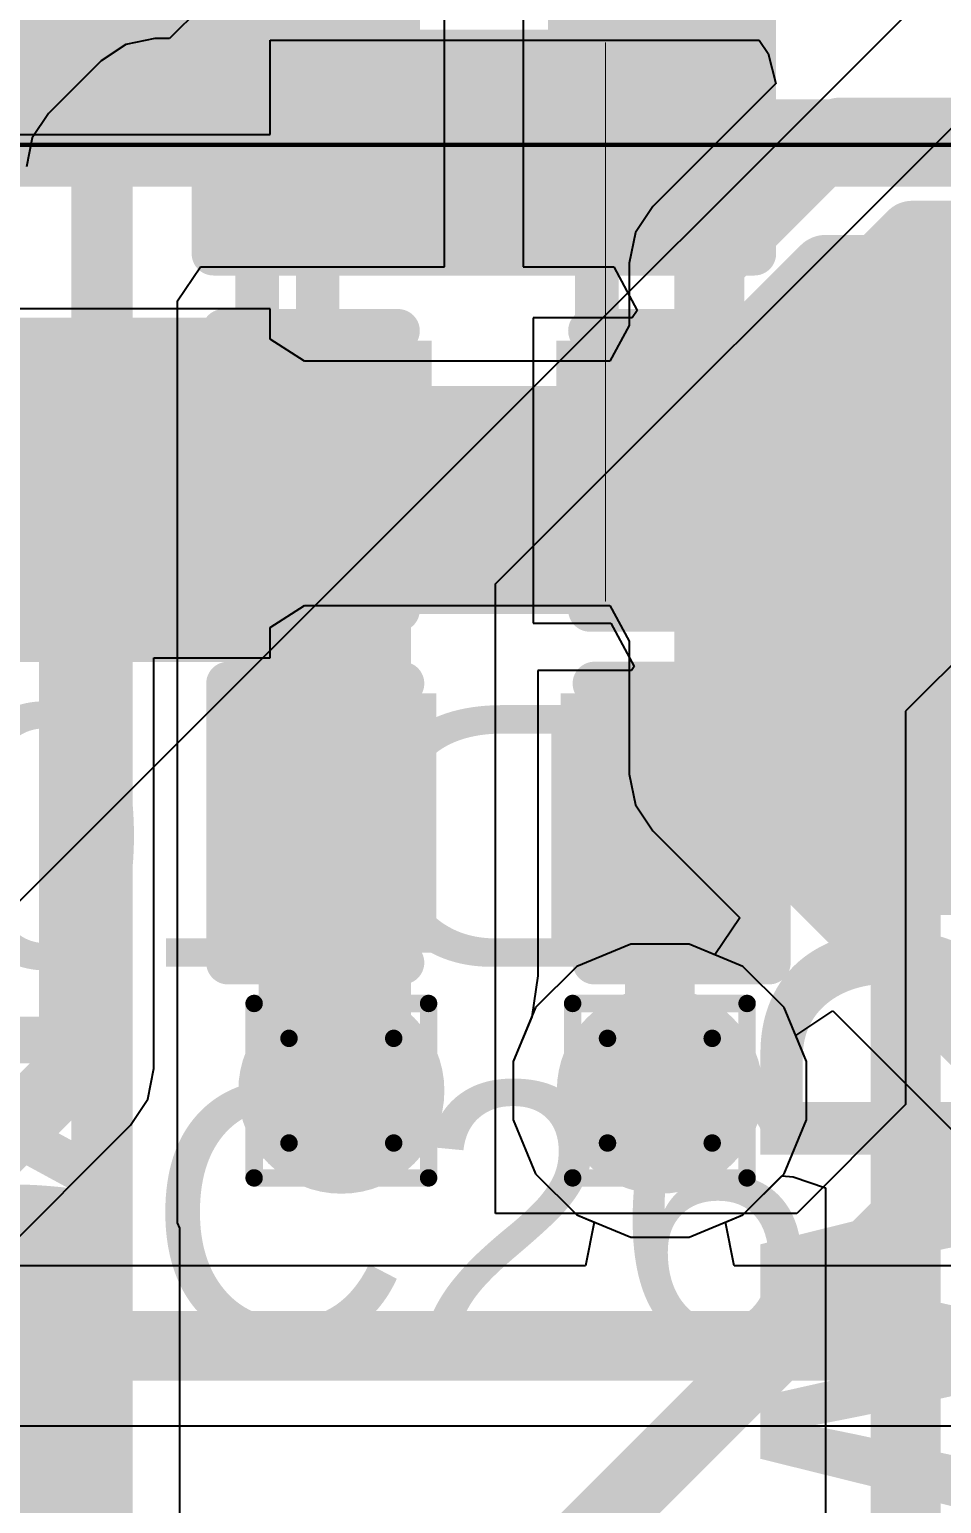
# Model space of a CAD drawing. Header units: inches. Extents: x -11 to 5433, y -4 to 5447.
# Drawn here: x 40.756 to 43.411, y 23.488 to 27.781 of the extents above; entities that cross this region are included whole.
import ezdxf

# ---------------------------------------------------------------- set-up
doc = ezdxf.new("R2010")
doc.units = ezdxf.units.IN
for name, color, linetype in [('Bottom Layer', 5, 'Continuous'), ('Bottom Overlay', 54, 'Continuous'), ('Bottom Paste', 16, 'Continuous'), ('Bottom Solder', 6, 'Continuous'), ('Drill Drawing', 1, 'Continuous'), ('Ground', 16, 'Continuous'), ('Mechanical 4', 56, 'Continuous'), ('Power', 76, 'Continuous'), ('Top Layer', 1, 'Continuous'), ('Top Overlay', 2, 'Continuous'), ('Top Paste', 8, 'Continuous'), ('Top Solder', 216, 'Continuous'), ('Via Holes', 16, 'Continuous')]:
    doc.layers.add(name, color=color, linetype=linetype)
doc.styles.add('Arial', font='', dxfattribs={"height": 0.2})
doc.styles.add('Arial_Bold', font='', dxfattribs={"height": 0.2})
doc.styles.get('Arial').set_extended_font_data('Arial')
doc.styles.get('Arial_Bold').set_extended_font_data('Arial', bold=True)

# ---------------------------------------------------------------- blocks, each defined once
blk = doc.blocks.new('R___0402_B_85')
at = {"layer": 'Bottom Layer'}
for points in [[(-0.2413, 0.3175), (-0.2413, -0.3175), (-0.6985, -0.3175), (-0.6985, 0.3175)], [(0.6985, 0.3175), (0.6985, -0.3175), (0.2413, -0.3175), (0.2413, 0.3175)]]:
    blk.add_hatch(color=5, dxfattribs=at).paths.add_polyline_path(points)
at = {"layer": 'Bottom Paste'}
for points in [[(-0.2413, 0.3175), (-0.2413, -0.3175), (-0.6985, -0.3175), (-0.6985, 0.3175)], [(0.6985, 0.3175), (0.6985, -0.3175), (0.2413, -0.3175), (0.2413, 0.3175)]]:
    blk.add_hatch(color=16, dxfattribs=at).paths.add_polyline_path(points)
at = {"layer": 'Bottom Solder'}
for points in [[(-0.1863, 0.3725), (-0.1863, -0.3725), (-0.7535, -0.3725), (-0.7535, 0.3725)], [(0.7535, 0.3725), (0.7535, -0.3725), (0.1863, -0.3725), (0.1863, 0.3725)]]:
    blk.add_hatch(color=6, dxfattribs=at).paths.add_polyline_path(points)
at = {"layer": 'Bottom Overlay'}
for points in [[(0.7874, 0.4064, 0.127, 0.127, 0), (-0.7874, 0.4064, 0.127, 0.127, 0)], [(-0.7874, -0.4064, 0.127, 0.127, 0), (-0.7874, 0.4064, 0.127, 0.127, 0)], [(0.8128, 0.4318, 0.00323, 0.00323, 0), (-0.8128, 0.4318, 0.00323, 0.00323, 0)], [(0.7874, -0.4064, 0.127, 0.127, 0), (0.7874, 0.4064, 0.127, 0.127, 0)], [(0.7874, -0.4064, 0.127, 0.127, 0), (-0.7874, -0.4064, 0.127, 0.127, 0)]]:
    blk.add_lwpolyline(points, format="xyseb", dxfattribs=at)
for points in [[(-0.8191, 0.4064, 0.0635, 0.0635, 1), (-0.7556, 0.4064, 0.0635, 0.0635, 1)], [(-0.8191, 0.4064, 0.0635, 0.0635, 1), (-0.7556, 0.4064, 0.0635, 0.0635, 1)], [(-0.8136, 0.4318, 0.00161, 0.00161, 1), (-0.812, 0.4318, 0.00161, 0.00161, 1)], [(0.7556, 0.4064, 0.0635, 0.0635, 1), (0.8191, 0.4064, 0.0635, 0.0635, 1)], [(0.7556, 0.4064, 0.0635, 0.0635, 1), (0.8191, 0.4064, 0.0635, 0.0635, 1)], [(0.812, 0.4318, 0.00161, 0.00161, 1), (0.8136, 0.4318, 0.00161, 0.00161, 1)], [(-0.8191, -0.4064, 0.0635, 0.0635, 1), (-0.7556, -0.4064, 0.0635, 0.0635, 1)], [(-0.8191, -0.4064, 0.0635, 0.0635, 1), (-0.7556, -0.4064, 0.0635, 0.0635, 1)], [(0.7556, -0.4064, 0.0635, 0.0635, 1), (0.8191, -0.4064, 0.0635, 0.0635, 1)], [(0.7556, -0.4064, 0.0635, 0.0635, 1), (0.8191, -0.4064, 0.0635, 0.0635, 1)]]:
    blk.add_lwpolyline(points, format="xyseb", close=True, dxfattribs=at)
blk = doc.blocks.new('R___0603_B_86')
at = {"layer": 'Bottom Layer'}
for points in [[(-1.143, -0.4445), (-1.143, 0.4445), (-0.381, 0.4445), (-0.381, -0.4445)], [(0.381, -0.4445), (0.381, 0.4445), (1.143, 0.4445), (1.143, -0.4445)]]:
    blk.add_hatch(color=5, dxfattribs=at).paths.add_polyline_path(points)
at = {"layer": 'Bottom Paste'}
for points in [[(-1.143, -0.4445), (-1.143, 0.4445), (-0.381, 0.4445), (-0.381, -0.4445)], [(0.381, -0.4445), (0.381, 0.4445), (1.143, 0.4445), (1.143, -0.4445)]]:
    blk.add_hatch(color=16, dxfattribs=at).paths.add_polyline_path(points)
at = {"layer": 'Bottom Solder'}
for points in [[(-1.2446, -0.5461), (-1.2446, 0.5461), (-0.2794, 0.5461), (-0.2794, -0.5461)], [(0.2794, -0.5461), (0.2794, 0.5461), (1.2446, 0.5461), (1.2446, -0.5461)]]:
    blk.add_hatch(color=6, dxfattribs=at).paths.add_polyline_path(points)
at = {"layer": 'Bottom Overlay'}
for points in [[(-1.2192, 0.5334, 0.127, 0.127, 0), (1.2192, 0.5334, 0.127, 0.127, 0)], [(-1.2192, 0.5334, 0.127, 0.127, 0), (-1.2192, -0.5334, 0.127, 0.127, 0)], [(1.2192, 0.5334, 0.127, 0.127, 0), (1.2192, -0.5334, 0.127, 0.127, 0)], [(-1.2192, -0.5334, 0.127, 0.127, 0), (1.2192, -0.5334, 0.127, 0.127, 0)]]:
    blk.add_lwpolyline(points, format="xyseb", dxfattribs=at)
for points in [[(-1.25095, 0.5334, 0.0635, 0.0635, 1), (-1.18745, 0.5334, 0.0635, 0.0635, 1)], [(-1.25095, 0.5334, 0.0635, 0.0635, 1), (-1.18745, 0.5334, 0.0635, 0.0635, 1)], [(1.18745, 0.5334, 0.0635, 0.0635, 1), (1.25095, 0.5334, 0.0635, 0.0635, 1)], [(1.18745, 0.5334, 0.0635, 0.0635, 1), (1.25095, 0.5334, 0.0635, 0.0635, 1)], [(-1.25095, -0.5334, 0.0635, 0.0635, 1), (-1.18745, -0.5334, 0.0635, 0.0635, 1)], [(-1.25095, -0.5334, 0.0635, 0.0635, 1), (-1.18745, -0.5334, 0.0635, 0.0635, 1)], [(1.18745, -0.5334, 0.0635, 0.0635, 1), (1.25095, -0.5334, 0.0635, 0.0635, 1)], [(1.18745, -0.5334, 0.0635, 0.0635, 1), (1.25095, -0.5334, 0.0635, 0.0635, 1)]]:
    blk.add_lwpolyline(points, format="xyseb", close=True, dxfattribs=at)
blk = doc.blocks.new('R___0402_97')
at = {"layer": 'Top Layer'}
for points in [[(-0.6985, -0.3175), (-0.6985, 0.3175), (-0.2413, 0.3175), (-0.2413, -0.3175)], [(0.2413, -0.3175), (0.2413, 0.3175), (0.6985, 0.3175), (0.6985, -0.3175)]]:
    blk.add_hatch(color=1, dxfattribs=at).paths.add_polyline_path(points)
at = {"layer": 'Top Paste'}
for points in [[(-0.6985, -0.3175), (-0.6985, 0.3175), (-0.2413, 0.3175), (-0.2413, -0.3175)], [(0.2413, -0.3175), (0.2413, 0.3175), (0.6985, 0.3175), (0.6985, -0.3175)]]:
    blk.add_hatch(color=8, dxfattribs=at).paths.add_polyline_path(points)
at = {"layer": 'Top Solder'}
for points in [[(-0.7535, -0.3725), (-0.7535, 0.3725), (-0.1863, 0.3725), (-0.1863, -0.3725)], [(0.1863, -0.3725), (0.1863, 0.3725), (0.7535, 0.3725), (0.7535, -0.3725)]]:
    blk.add_hatch(color=216, dxfattribs=at).paths.add_polyline_path(points)
at = {"layer": 'Top Overlay'}
for points in [[(0.7874, 0.4064, 0.127, 0.127, 0), (-0.7874, 0.4064, 0.127, 0.127, 0)], [(-0.7874, 0.4064, 0.127, 0.127, 0), (-0.7874, -0.4064, 0.127, 0.127, 0)], [(0.7874, 0.4064, 0.127, 0.127, 0), (0.7874, -0.4064, 0.127, 0.127, 0)], [(0.7874, -0.4064, 0.127, 0.127, 0), (-0.7874, -0.4064, 0.127, 0.127, 0)], [(0.8128, -0.4318, 0.00323, 0.00323, 0), (-0.8128, -0.4318, 0.00323, 0.00323, 0)]]:
    blk.add_lwpolyline(points, format="xyseb", dxfattribs=at)
for points in [[(-0.8191, 0.4064, 0.0635, 0.0635, 1), (-0.7556, 0.4064, 0.0635, 0.0635, 1)], [(-0.8191, 0.4064, 0.0635, 0.0635, 1), (-0.7556, 0.4064, 0.0635, 0.0635, 1)], [(0.7556, 0.4064, 0.0635, 0.0635, 1), (0.8191, 0.4064, 0.0635, 0.0635, 1)], [(0.7556, 0.4064, 0.0635, 0.0635, 1), (0.8191, 0.4064, 0.0635, 0.0635, 1)], [(-0.8191, -0.4064, 0.0635, 0.0635, 1), (-0.7556, -0.4064, 0.0635, 0.0635, 1)], [(-0.8191, -0.4064, 0.0635, 0.0635, 1), (-0.7556, -0.4064, 0.0635, 0.0635, 1)], [(0.7556, -0.4064, 0.0635, 0.0635, 1), (0.8191, -0.4064, 0.0635, 0.0635, 1)], [(0.7556, -0.4064, 0.0635, 0.0635, 1), (0.8191, -0.4064, 0.0635, 0.0635, 1)], [(-0.8136, -0.4318, 0.00161, 0.00161, 1), (-0.812, -0.4318, 0.00161, 0.00161, 1)], [(0.812, -0.4318, 0.00161, 0.00161, 1), (0.8136, -0.4318, 0.00161, 0.00161, 1)]]:
    blk.add_lwpolyline(points, format="xyseb", close=True, dxfattribs=at)
blk = doc.blocks.new('T__________B_130')
at = {"layer": 'Bottom Layer'}
blk.add_hatch(color=5, dxfattribs=at).paths.add_polyline_path([(0.381, 0.762), (-0.381, 0.762), (-0.762, 0.381), (-0.762, -0.381), (-0.381, -0.762), (0.381, -0.762), (0.762, -0.381), (0.762, 0.381)])
at = {"layer": 'Bottom Paste'}
blk.add_hatch(color=16, dxfattribs=at).paths.add_polyline_path([(0.381, 0.762), (-0.381, 0.762), (-0.762, 0.381), (-0.762, -0.381), (-0.381, -0.762), (0.381, -0.762), (0.762, -0.381), (0.762, 0.381)])
at = {"layer": 'Bottom Solder'}
blk.add_hatch(color=6, dxfattribs=at).paths.add_polyline_path([(0.4318, 0.8636), (-0.4318, 0.8636), (-0.8636, 0.4318), (-0.8636, -0.4318), (-0.4318, -0.8636), (0.4318, -0.8636), (0.8636, -0.4318), (0.8636, 0.4318)])
at = {"layer": 'Bottom Overlay'}
for points in [[(-0.4318, 0.9398, 0.2, 0.2, 0), (-0.9398, 0.4318, 0.2, 0.2, 0)], [(0.4318, 0.9398, 0.2, 0.2, 0), (-0.4318, 0.9398, 0.2, 0.2, 0)], [(0.9398, 0.4318, 0.2, 0.2, 0), (0.4318, 0.9398, 0.2, 0.2, 0)], [(-0.9398, 0.4318, 0.2, 0.2, 0), (-0.9398, -0.4318, 0.2, 0.2, 0)], [(0.9398, 0.4318, 0.2, 0.2, 0), (0.9398, -0.4318, 0.2, 0.2, 0)], [(-0.4318, -0.9398, 0.2, 0.2, 0), (-0.9398, -0.4318, 0.2, 0.2, 0)], [(0.9398, -0.4318, 0.2, 0.2, 0), (0.4318, -0.9398, 0.2, 0.2, 0)], [(0.4318, -0.9398, 0.2, 0.2, 0), (-0.4318, -0.9398, 0.2, 0.2, 0)]]:
    blk.add_lwpolyline(points, format="xyseb", dxfattribs=at)
for points in [[(-0.4818, 0.9398, 0.1, 0.1, 1), (-0.3818, 0.9398, 0.1, 0.1, 1)], [(-0.4818, 0.9398, 0.1, 0.1, 1), (-0.3818, 0.9398, 0.1, 0.1, 1)], [(0.3818, 0.9398, 0.1, 0.1, 1), (0.4818, 0.9398, 0.1, 0.1, 1)], [(0.3818, 0.9398, 0.1, 0.1, 1), (0.4818, 0.9398, 0.1, 0.1, 1)], [(-0.9898, 0.4318, 0.1, 0.1, 1), (-0.8898, 0.4318, 0.1, 0.1, 1)], [(-0.9898, 0.4318, 0.1, 0.1, 1), (-0.8898, 0.4318, 0.1, 0.1, 1)], [(0.8898, 0.4318, 0.1, 0.1, 1), (0.9898, 0.4318, 0.1, 0.1, 1)], [(0.8898, 0.4318, 0.1, 0.1, 1), (0.9898, 0.4318, 0.1, 0.1, 1)], [(-0.9898, -0.4318, 0.1, 0.1, 1), (-0.8898, -0.4318, 0.1, 0.1, 1)], [(-0.9898, -0.4318, 0.1, 0.1, 1), (-0.8898, -0.4318, 0.1, 0.1, 1)], [(0.8898, -0.4318, 0.1, 0.1, 1), (0.9898, -0.4318, 0.1, 0.1, 1)], [(0.8898, -0.4318, 0.1, 0.1, 1), (0.9898, -0.4318, 0.1, 0.1, 1)], [(-0.4818, -0.9398, 0.1, 0.1, 1), (-0.3818, -0.9398, 0.1, 0.1, 1)], [(-0.4818, -0.9398, 0.1, 0.1, 1), (-0.3818, -0.9398, 0.1, 0.1, 1)], [(0.3818, -0.9398, 0.1, 0.1, 1), (0.4818, -0.9398, 0.1, 0.1, 1)], [(0.3818, -0.9398, 0.1, 0.1, 1), (0.4818, -0.9398, 0.1, 0.1, 1)]]:
    blk.add_lwpolyline(points, format="xyseb", close=True, dxfattribs=at)
blk = doc.blocks.new('____0402_207')
at = {"layer": 'Top Layer'}
for points in [[(-0.6985, -0.3175), (-0.6985, 0.3175), (-0.2413, 0.3175), (-0.2413, -0.3175)], [(0.2413, -0.3175), (0.2413, 0.3175), (0.6985, 0.3175), (0.6985, -0.3175)]]:
    blk.add_hatch(color=1, dxfattribs=at).paths.add_polyline_path(points)
at = {"layer": 'Top Paste'}
for points in [[(-0.6985, -0.3175), (-0.6985, 0.3175), (-0.2413, 0.3175), (-0.2413, -0.3175)], [(0.2413, -0.3175), (0.2413, 0.3175), (0.6985, 0.3175), (0.6985, -0.3175)]]:
    blk.add_hatch(color=8, dxfattribs=at).paths.add_polyline_path(points)
at = {"layer": 'Top Solder'}
for points in [[(-0.7585, -0.3775), (-0.7585, 0.3775), (-0.1813, 0.3775), (-0.1813, -0.3775)], [(0.1813, -0.3775), (0.1813, 0.3775), (0.7585, 0.3775), (0.7585, -0.3775)]]:
    blk.add_hatch(color=216, dxfattribs=at).paths.add_polyline_path(points)
at = {"layer": 'Top Overlay'}
for points in [[(-0.7874, 0.4064, 0.127, 0.127, 0), (-0.2794, 0.4064, 0.127, 0.127, 0)], [(-0.7874, -0.4064, 0.127, 0.127, 0), (-0.7874, 0.4064, 0.127, 0.127, 0)], [(0.2794, 0.4064, 0.127, 0.127, 0), (0.7874, 0.4064, 0.127, 0.127, 0)], [(0.7874, -0.4064, 0.127, 0.127, 0), (0.7874, 0.4064, 0.127, 0.127, 0)], [(-0.7874, -0.4064, 0.127, 0.127, 0), (-0.2794, -0.4064, 0.127, 0.127, 0)], [(0.2794, -0.4064, 0.127, 0.127, 0), (0.7874, -0.4064, 0.127, 0.127, 0)]]:
    blk.add_lwpolyline(points, format="xyseb", dxfattribs=at)
for points in [[(-0.8191, 0.4064, 0.0635, 0.0635, 1), (-0.7556, 0.4064, 0.0635, 0.0635, 1)], [(-0.8191, 0.4064, 0.0635, 0.0635, 1), (-0.7556, 0.4064, 0.0635, 0.0635, 1)], [(-0.3111, 0.4064, 0.0635, 0.0635, 1), (-0.2477, 0.4064, 0.0635, 0.0635, 1)], [(0.2477, 0.4064, 0.0635, 0.0635, 1), (0.3111, 0.4064, 0.0635, 0.0635, 1)], [(0.7556, 0.4064, 0.0635, 0.0635, 1), (0.8191, 0.4064, 0.0635, 0.0635, 1)], [(0.7556, 0.4064, 0.0635, 0.0635, 1), (0.8191, 0.4064, 0.0635, 0.0635, 1)], [(-0.8191, -0.4064, 0.0635, 0.0635, 1), (-0.7556, -0.4064, 0.0635, 0.0635, 1)], [(-0.8191, -0.4064, 0.0635, 0.0635, 1), (-0.7556, -0.4064, 0.0635, 0.0635, 1)], [(-0.3111, -0.4064, 0.0635, 0.0635, 1), (-0.2477, -0.4064, 0.0635, 0.0635, 1)], [(0.2477, -0.4064, 0.0635, 0.0635, 1), (0.3111, -0.4064, 0.0635, 0.0635, 1)], [(0.7556, -0.4064, 0.0635, 0.0635, 1), (0.8191, -0.4064, 0.0635, 0.0635, 1)], [(0.7556, -0.4064, 0.0635, 0.0635, 1), (0.8191, -0.4064, 0.0635, 0.0635, 1)]]:
    blk.add_lwpolyline(points, format="xyseb", close=True, dxfattribs=at)
blk = doc.blocks.new('____0402_209')
at = {"layer": 'Top Layer'}
for points in [[(-0.6985, -0.3175), (-0.6985, 0.3175), (-0.2413, 0.3175), (-0.2413, -0.3175)], [(0.2413, -0.3175), (0.2413, 0.3175), (0.6985, 0.3175), (0.6985, -0.3175)]]:
    blk.add_hatch(color=1, dxfattribs=at).paths.add_polyline_path(points)
at = {"layer": 'Top Paste'}
for points in [[(-0.6985, -0.3175), (-0.6985, 0.3175), (-0.2413, 0.3175), (-0.2413, -0.3175)], [(0.2413, -0.3175), (0.2413, 0.3175), (0.6985, 0.3175), (0.6985, -0.3175)]]:
    blk.add_hatch(color=8, dxfattribs=at).paths.add_polyline_path(points)
at = {"layer": 'Top Solder'}
for points in [[(-0.7585, -0.3775), (-0.7585, 0.3775), (-0.1813, 0.3775), (-0.1813, -0.3775)], [(0.1813, -0.3775), (0.1813, 0.3775), (0.7585, 0.3775), (0.7585, -0.3775)]]:
    blk.add_hatch(color=216, dxfattribs=at).paths.add_polyline_path(points)
at = {"layer": 'Top Overlay'}
for points in [[(-0.7874, 0.4064, 0.127, 0.127, 0), (-0.2794, 0.4064, 0.127, 0.127, 0)], [(-0.7874, -0.4064, 0.127, 0.127, 0), (-0.7874, 0.4064, 0.127, 0.127, 0)], [(0.2794, 0.4064, 0.127, 0.127, 0), (0.7874, 0.4064, 0.127, 0.127, 0)], [(0.7874, -0.4064, 0.127, 0.127, 0), (0.7874, 0.4064, 0.127, 0.127, 0)], [(-0.7874, -0.4064, 0.127, 0.127, 0), (-0.2794, -0.4064, 0.127, 0.127, 0)], [(0.2794, -0.4064, 0.127, 0.127, 0), (0.7874, -0.4064, 0.127, 0.127, 0)]]:
    blk.add_lwpolyline(points, format="xyseb", dxfattribs=at)
for points in [[(-0.8191, 0.4064, 0.0635, 0.0635, 1), (-0.7556, 0.4064, 0.0635, 0.0635, 1)], [(-0.8191, 0.4064, 0.0635, 0.0635, 1), (-0.7556, 0.4064, 0.0635, 0.0635, 1)], [(-0.3111, 0.4064, 0.0635, 0.0635, 1), (-0.2477, 0.4064, 0.0635, 0.0635, 1)], [(0.2477, 0.4064, 0.0635, 0.0635, 1), (0.3111, 0.4064, 0.0635, 0.0635, 1)], [(0.7556, 0.4064, 0.0635, 0.0635, 1), (0.8191, 0.4064, 0.0635, 0.0635, 1)], [(0.7556, 0.4064, 0.0635, 0.0635, 1), (0.8191, 0.4064, 0.0635, 0.0635, 1)], [(-0.8191, -0.4064, 0.0635, 0.0635, 1), (-0.7556, -0.4064, 0.0635, 0.0635, 1)], [(-0.8191, -0.4064, 0.0635, 0.0635, 1), (-0.7556, -0.4064, 0.0635, 0.0635, 1)], [(-0.3111, -0.4064, 0.0635, 0.0635, 1), (-0.2477, -0.4064, 0.0635, 0.0635, 1)], [(0.2477, -0.4064, 0.0635, 0.0635, 1), (0.3111, -0.4064, 0.0635, 0.0635, 1)], [(0.7556, -0.4064, 0.0635, 0.0635, 1), (0.8191, -0.4064, 0.0635, 0.0635, 1)], [(0.7556, -0.4064, 0.0635, 0.0635, 1), (0.8191, -0.4064, 0.0635, 0.0635, 1)]]:
    blk.add_lwpolyline(points, format="xyseb", close=True, dxfattribs=at)

msp = doc.modelspace()

# ---------------------------------------------------------------- hatches: boundary and pattern name
at = {"layer": 'Bottom Layer'}
h = msp.add_hatch(color=5, dxfattribs=at)
edge = h.paths.add_edge_path()
edge.add_arc((41.6641, 24.6904), 0.3, 0, 360)
h = msp.add_hatch(color=5, dxfattribs=at)
edge = h.paths.add_edge_path()
edge.add_arc((42.5914, 24.6904), 0.3, 0, 360)
at = {"layer": 'Ground'}
h = msp.add_hatch(color=16, dxfattribs=at)
edge = h.paths.add_edge_path()
edge.add_arc((41.6641, 24.6904), 0.3, 0, 360)
h = msp.add_hatch(color=16, dxfattribs=at)
edge = h.paths.add_edge_path()
edge.add_arc((42.5914, 24.6904), 0.3, 0, 360)
at = {"layer": 'Power'}
h = msp.add_hatch(color=76, dxfattribs=at)
edge = h.paths.add_edge_path()
edge.add_arc((41.6641, 24.6904), 0.3, 0, 360)
h = msp.add_hatch(color=76, dxfattribs=at)
edge = h.paths.add_edge_path()
edge.add_arc((42.5914, 24.6904), 0.3, 0, 360)
at = {"layer": 'Top Layer'}
for points in [[(41.8672, 24.4922), (41.8672, 26.8143), (41.423, 26.8143), (41.423, 24.4922)], [(41.0562, 22.8005), (41.0562, 24.2904), (39.5672, 24.2904), (39.5672, 22.8005)]]:
    msp.add_hatch(color=1, dxfattribs=at).paths.add_polyline_path(points)
h = msp.add_hatch(color=1, dxfattribs=at)
edge = h.paths.add_edge_path()
edge.add_arc((41.6641, 24.6904), 0.3, 0, 360)
h = msp.add_hatch(color=1, dxfattribs=at)
edge = h.paths.add_edge_path()
edge.add_arc((42.5914, 24.6904), 0.3, 0, 360)
at = {"layer": 'Via Holes'}
h = msp.add_hatch(color=7, dxfattribs=at)
edge = h.paths.add_edge_path()
edge.add_arc((41.6641, 24.6904), 0.15, 0, 360)
h = msp.add_hatch(color=7, dxfattribs=at)
edge = h.paths.add_edge_path()
edge.add_arc((42.5914, 24.6904), 0.15, 0, 360)

# ---------------------------------------------------------------- linework, layer by layer
at = {"layer": 'Bottom Layer'}
for p, q in [((41.4568, 27.4752), (41.4568, 27.7501)), ((41.4568, 27.7501), (42.8802, 27.7501)), ((42.8802, 27.7501), (42.907, 27.7108)), ((42.907, 27.7108), (42.929, 27.6231)), ((42.929, 27.6231), (42.5707, 27.2648)), ((40.3138, 27.4752), (41.4568, 27.4752)), ((42.5707, 27.2648), (42.5202, 27.1892)), ((42.5202, 27.1892), (42.5024, 27.1)), ((42.5024, 27.1), (42.5024, 26.9184)), ((41.4568, 26.9672), (40.3138, 26.9672)), ((41.4568, 26.8793), (41.4568, 26.9672)), ((42.5024, 26.9184), (42.446, 26.8148)), ((41.557, 26.8148), (41.4568, 26.8793)), ((42.3754, 26.8148), (41.557, 26.8148)), ((42.446, 26.8148), (42.3754, 26.8148)), ((41.4568, 26.0391), (41.557, 26.1036)), ((41.557, 26.1036), (42.446, 26.1036)), ((42.446, 26.1036), (42.5024, 25.9999)), ((41.4568, 25.9512), (41.4568, 26.0391)), ((42.5024, 25.9999), (42.5024, 25.6117)), ((41.1183, 24.755), (41.1183, 25.9512)), ((41.1183, 25.9512), (41.4568, 25.9512)), ((42.5024, 25.6117), (42.5202, 25.5225)), ((42.5202, 25.5225), (42.5707, 25.4469)), ((42.5707, 25.4469), (42.8239, 25.1937)), ((42.8239, 25.1937), (42.7519, 25.0861)), ((42.5065, 25.1174), (42.3495, 25.0524)), ((42.6763, 25.1174), (42.5065, 25.1174)), ((42.7519, 25.0861), (42.6763, 25.1174)), ((42.3495, 25.0524), (42.2294, 24.9323)), ((42.2294, 24.9323), (42.1644, 24.7753)), ((42.9871, 24.8509), (43.0947, 24.9229)), ((43.0947, 24.9229), (44.0811, 23.9365)), ((43.0184, 24.7753), (42.9871, 24.8509)), ((42.1644, 24.7753), (42.1644, 24.6055)), ((43.0184, 24.6055), (43.0184, 24.7753)), ((41.1006, 24.6658), (41.1183, 24.755)), ((41.0501, 24.5901), (41.1006, 24.6658)), ((42.1644, 24.6055), (42.2294, 24.4485)), ((42.9534, 24.4485), (43.0184, 24.6055)), ((38.6789, 22.2189), (41.0501, 24.5901)), ((42.2294, 24.4485), (42.3495, 24.3284)), ((42.8333, 24.3284), (42.9534, 24.4485)), ((42.3495, 24.3284), (42.5065, 24.2634)), ((42.6763, 24.2634), (42.8333, 24.3284)), ((42.5065, 24.2634), (42.6763, 24.2634))]:
    msp.add_line(p, q, dxfattribs=at)
for points in [[(42.7355, 27.1, 0.2032, 0.2032, 0), (43.1163, 27.4808, 0.2032, 0.2032, 0)], [(43.1163, 27.4808, 0.2032, 0.2032, 0), (44.6094, 27.4808, 0.2032, 0.2032, 0)], [(42.7355, 25.6117, 0.2032, 0.2032, 0), (42.7355, 27.1, 0.2032, 0.2032, 0)], [(40.8853, 26.4592, 0.2032, 0.2032, 0), (42.0015, 26.4592, 0.2032, 0.2032, 0)], [(40.8853, 24.755, 0.2032, 0.2032, 0), (40.8853, 26.4592, 0.2032, 0.2032, 0)], [(42.7355, 25.6117, 0.2032, 0.2032, 0), (44.5044, 23.8428, 0.2032, 0.2032, 0)], [(37.8968, 21.7665, 0.2032, 0.2032, 0), (40.8853, 24.755, 0.2032, 0.2032, 0)]]:
    msp.add_lwpolyline(points, format="xyseb", dxfattribs=at)
for points in [[(43.0655, 27.4808, 0.1016, 0.1016, 1), (43.1671, 27.4808, 0.1016, 0.1016, 1)], [(43.0655, 27.4808, 0.1016, 0.1016, 1), (43.1671, 27.4808, 0.1016, 0.1016, 1)], [(42.6847, 27.1, 0.1016, 0.1016, 1), (42.7863, 27.1, 0.1016, 0.1016, 1)], [(42.6847, 27.1, 0.1016, 0.1016, 1), (42.7863, 27.1, 0.1016, 0.1016, 1)], [(40.8345, 26.4592, 0.1016, 0.1016, 1), (40.9361, 26.4592, 0.1016, 0.1016, 1)], [(40.8345, 26.4592, 0.1016, 0.1016, 1), (40.9361, 26.4592, 0.1016, 0.1016, 1)], [(41.9507, 26.4592, 0.1016, 0.1016, 1), (42.0523, 26.4592, 0.1016, 0.1016, 1)], [(42.6847, 25.6117, 0.1016, 0.1016, 1), (42.7863, 25.6117, 0.1016, 0.1016, 1)], [(42.6847, 25.6117, 0.1016, 0.1016, 1), (42.7863, 25.6117, 0.1016, 0.1016, 1)], [(40.8345, 24.755, 0.1016, 0.1016, 1), (40.9361, 24.755, 0.1016, 0.1016, 1)], [(40.8345, 24.755, 0.1016, 0.1016, 1), (40.9361, 24.755, 0.1016, 0.1016, 1)]]:
    msp.add_lwpolyline(points, format="xyseb", close=True, dxfattribs=at)
at = {"layer": 'Drill Drawing'}
for points in [[(41.4101, 24.9444, 0.0508, 0.0508, 0), (41.9181, 24.9444, 0.0508, 0.0508, 0)], [(41.4101, 24.4364, 0.0508, 0.0508, 0), (41.4101, 24.9444, 0.0508, 0.0508, 0)], [(41.9181, 24.4364, 0.0508, 0.0508, 0), (41.9181, 24.9444, 0.0508, 0.0508, 0)], [(42.3374, 24.9444, 0.0508, 0.0508, 0), (42.8454, 24.9444, 0.0508, 0.0508, 0)], [(42.3374, 24.4364, 0.0508, 0.0508, 0), (42.3374, 24.9444, 0.0508, 0.0508, 0)], [(42.8454, 24.4364, 0.0508, 0.0508, 0), (42.8454, 24.9444, 0.0508, 0.0508, 0)], [(41.5117, 24.8428, 0.0508, 0.0508, 0), (41.8165, 24.8428, 0.0508, 0.0508, 0)], [(41.5117, 24.538, 0.0508, 0.0508, 0), (41.5117, 24.8428, 0.0508, 0.0508, 0)], [(41.8165, 24.538, 0.0508, 0.0508, 0), (41.8165, 24.8428, 0.0508, 0.0508, 0)], [(42.439, 24.8428, 0.0508, 0.0508, 0), (42.7438, 24.8428, 0.0508, 0.0508, 0)], [(42.439, 24.538, 0.0508, 0.0508, 0), (42.439, 24.8428, 0.0508, 0.0508, 0)], [(42.7438, 24.538, 0.0508, 0.0508, 0), (42.7438, 24.8428, 0.0508, 0.0508, 0)], [(41.5117, 24.538, 0.0508, 0.0508, 0), (41.8165, 24.538, 0.0508, 0.0508, 0)], [(42.439, 24.538, 0.0508, 0.0508, 0), (42.7438, 24.538, 0.0508, 0.0508, 0)], [(41.4101, 24.4364, 0.0508, 0.0508, 0), (41.9181, 24.4364, 0.0508, 0.0508, 0)], [(42.3374, 24.4364, 0.0508, 0.0508, 0), (42.8454, 24.4364, 0.0508, 0.0508, 0)]]:
    msp.add_lwpolyline(points, format="xyseb", dxfattribs=at)
for points in [[(41.3974, 24.9444, 0.0254, 0.0254, 1), (41.4228, 24.9444, 0.0254, 0.0254, 1)], [(41.3974, 24.9444, 0.0254, 0.0254, 1), (41.4228, 24.9444, 0.0254, 0.0254, 1)], [(41.9054, 24.9444, 0.0254, 0.0254, 1), (41.9308, 24.9444, 0.0254, 0.0254, 1)], [(41.9054, 24.9444, 0.0254, 0.0254, 1), (41.9308, 24.9444, 0.0254, 0.0254, 1)], [(42.3247, 24.9444, 0.0254, 0.0254, 1), (42.3501, 24.9444, 0.0254, 0.0254, 1)], [(42.3247, 24.9444, 0.0254, 0.0254, 1), (42.3501, 24.9444, 0.0254, 0.0254, 1)], [(42.8327, 24.9444, 0.0254, 0.0254, 1), (42.8581, 24.9444, 0.0254, 0.0254, 1)], [(42.8327, 24.9444, 0.0254, 0.0254, 1), (42.8581, 24.9444, 0.0254, 0.0254, 1)], [(41.499, 24.8428, 0.0254, 0.0254, 1), (41.5244, 24.8428, 0.0254, 0.0254, 1)], [(41.499, 24.8428, 0.0254, 0.0254, 1), (41.5244, 24.8428, 0.0254, 0.0254, 1)], [(41.8038, 24.8428, 0.0254, 0.0254, 1), (41.8292, 24.8428, 0.0254, 0.0254, 1)], [(41.8038, 24.8428, 0.0254, 0.0254, 1), (41.8292, 24.8428, 0.0254, 0.0254, 1)], [(42.4263, 24.8428, 0.0254, 0.0254, 1), (42.4517, 24.8428, 0.0254, 0.0254, 1)], [(42.4263, 24.8428, 0.0254, 0.0254, 1), (42.4517, 24.8428, 0.0254, 0.0254, 1)], [(42.7311, 24.8428, 0.0254, 0.0254, 1), (42.7565, 24.8428, 0.0254, 0.0254, 1)], [(42.7311, 24.8428, 0.0254, 0.0254, 1), (42.7565, 24.8428, 0.0254, 0.0254, 1)], [(41.499, 24.538, 0.0254, 0.0254, 1), (41.5244, 24.538, 0.0254, 0.0254, 1)], [(41.499, 24.538, 0.0254, 0.0254, 1), (41.5244, 24.538, 0.0254, 0.0254, 1)], [(41.8038, 24.538, 0.0254, 0.0254, 1), (41.8292, 24.538, 0.0254, 0.0254, 1)], [(41.8038, 24.538, 0.0254, 0.0254, 1), (41.8292, 24.538, 0.0254, 0.0254, 1)], [(42.4263, 24.538, 0.0254, 0.0254, 1), (42.4517, 24.538, 0.0254, 0.0254, 1)], [(42.4263, 24.538, 0.0254, 0.0254, 1), (42.4517, 24.538, 0.0254, 0.0254, 1)], [(42.7311, 24.538, 0.0254, 0.0254, 1), (42.7565, 24.538, 0.0254, 0.0254, 1)], [(42.7311, 24.538, 0.0254, 0.0254, 1), (42.7565, 24.538, 0.0254, 0.0254, 1)], [(41.3974, 24.4364, 0.0254, 0.0254, 1), (41.4228, 24.4364, 0.0254, 0.0254, 1)], [(41.3974, 24.4364, 0.0254, 0.0254, 1), (41.4228, 24.4364, 0.0254, 0.0254, 1)], [(41.9054, 24.4364, 0.0254, 0.0254, 1), (41.9308, 24.4364, 0.0254, 0.0254, 1)], [(41.9054, 24.4364, 0.0254, 0.0254, 1), (41.9308, 24.4364, 0.0254, 0.0254, 1)], [(42.3247, 24.4364, 0.0254, 0.0254, 1), (42.3501, 24.4364, 0.0254, 0.0254, 1)], [(42.3247, 24.4364, 0.0254, 0.0254, 1), (42.3501, 24.4364, 0.0254, 0.0254, 1)], [(42.8327, 24.4364, 0.0254, 0.0254, 1), (42.8581, 24.4364, 0.0254, 0.0254, 1)], [(42.8327, 24.4364, 0.0254, 0.0254, 1), (42.8581, 24.4364, 0.0254, 0.0254, 1)]]:
    msp.add_lwpolyline(points, format="xyseb", close=True, dxfattribs=at)
at = {"layer": 'Ground'}
for p, q in [((42.5065, 25.1174), (42.3495, 25.0524)), ((42.6763, 25.1174), (42.5065, 25.1174)), ((42.8333, 25.0524), (42.6763, 25.1174)), ((42.3495, 25.0524), (42.2294, 24.9323)), ((42.9534, 24.9323), (42.8333, 25.0524)), ((42.2294, 24.9323), (42.1644, 24.7753)), ((43.0184, 24.7753), (42.9534, 24.9323)), ((42.1644, 24.7753), (42.1644, 24.6055)), ((43.0184, 24.6055), (43.0184, 24.7753)), ((42.1644, 24.6055), (42.2294, 24.4485)), ((42.9534, 24.4485), (43.0184, 24.6055)), ((42.2294, 24.4485), (42.3495, 24.3284)), ((42.8333, 24.3284), (42.9534, 24.4485)), ((42.3495, 24.3284), (42.4, 24.3075)), ((42.4, 24.3075), (42.3748, 24.1805)), ((42.7828, 24.3075), (42.8333, 24.3284)), ((42.808, 24.1805), (42.7828, 24.3075)), ((42.3748, 24.1805), (36.8271, 24.1805)), ((43.6157, 24.1805), (42.808, 24.1805)), ((36.7306, 23.7143), (43.5192, 23.7143))]:
    msp.add_line(p, q, dxfattribs=at)
msp.add_lwpolyline([(36.7306, 23.9474, 0.2032, 0.2032, 0), (43.6157, 23.9474, 0.2032, 0.2032, 0)], format="xyseb", dxfattribs=at)
at = {"layer": 'Mechanical 4'}
for points in [[(29.6, 27.45, 0.254, 0.254, 0), (56.4, 27.45, 0.254, 0.254, 0)], [(29.5972, 27.445, 0.0127, 0.0127, 0), (56.3972, 27.445, 0.0127, 0.0127, 0)]]:
    msp.add_lwpolyline(points, format="xyseb", dxfattribs=at)
at = {"layer": 'Power'}
for p, q in [((44.3655, 28.8808), (41.9318, 26.4471)), ((42.1132, 26.1666), (44.2131, 28.2665)), ((44.8296, 27.3181), (43.307, 25.7955)), ((41.9318, 26.4471), (40.5312, 25.0465)), ((42.1132, 24.3332), (42.1132, 26.1666)), ((43.307, 25.7955), (43.307, 24.6497)), ((43.307, 24.6497), (42.9905, 24.3332)), ((42.9905, 24.3332), (42.1132, 24.3332))]:
    msp.add_line(p, q, dxfattribs=at)
msp.add_lwpolyline([(41.959, 22.972, 0.2032, 0.2032, 0), (44.4678, 25.4808, 0.2032, 0.2032, 0)], format="xyseb", dxfattribs=at)
at = {"layer": 'Top Layer'}
for p, q in [((41.9648, 27.0897), (41.9648, 27.9641)), ((42.1934, 27.9641), (42.1934, 27.0897)), ((41.2536, 27.8441), (41.1638, 27.7543)), ((41.0364, 27.7375), (40.965, 27.6898)), ((41.1207, 27.7543), (41.0364, 27.7375)), ((41.1638, 27.7543), (41.1207, 27.7543)), ((40.965, 27.6898), (40.8116, 27.5364)), ((40.8116, 27.5364), (40.7639, 27.465)), ((40.7639, 27.465), (40.7472, 27.3808)), ((41.1874, 26.9901), (41.2536, 27.0897)), ((41.2536, 27.0897), (41.9648, 27.0897)), ((42.1934, 27.0897), (42.4572, 27.0897)), ((42.4572, 27.0897), (42.5251, 26.9627)), ((41.1874, 24.3055), (41.1874, 26.9901)), ((42.5251, 26.9627), (42.5108, 26.9413)), ((42.5108, 26.9413), (42.2228, 26.9413)), ((42.2228, 26.9413), (42.2228, 26.0523)), ((42.2228, 26.0523), (42.4488, 26.0523)), ((42.4488, 26.0523), (42.5167, 25.9253)), ((42.5093, 25.9142), (42.2358, 25.9142)), ((42.2358, 25.9142), (42.2358, 25.0252)), ((42.5167, 25.9253), (42.5093, 25.9142)), ((42.2358, 25.0252), (42.2183, 24.9055)), ((42.2358, 25.0252), (42.2358, 25.0252)), ((42.2183, 24.9055), (42.1644, 24.7753)), ((42.1644, 24.7753), (42.1644, 24.6055)), ((42.1644, 24.6055), (42.2294, 24.4485)), ((42.2294, 24.4485), (42.3495, 24.3284)), ((42.8333, 24.3284), (42.9469, 24.4421)), ((42.9469, 24.4421), (42.9793, 24.4397)), ((42.9793, 24.4397), (43.0739, 24.4076)), ((43.0739, 24.4076), (43.0739, 23.4226)), ((41.1937, 24.2904), (41.1874, 24.3055)), ((42.3495, 24.3284), (42.5065, 24.2634)), ((42.6763, 24.2634), (42.8333, 24.3284)), ((41.1937, 22.8005), (41.1937, 24.2904)), ((42.5065, 24.2634), (42.6763, 24.2634))]:
    msp.add_line(p, q, dxfattribs=at)
for points in [[(40.9673, 27.3808, 0.1778, 0.1778, 0), (41.1207, 27.5342, 0.1778, 0.1778, 0)], [(41.1207, 27.5342, 0.1778, 0.1778, 0), (41.6092, 27.5342, 0.1778, 0.1778, 0)], [(42.549, 27.5342, 0.1778, 0.1778, 0), (42.6024, 27.4808, 0.1778, 0.1778, 0)], [(42.6024, 27.4808, 0.1778, 0.1778, 0), (44.0685, 27.4808, 0.1778, 0.1778, 0)], [(40.9673, 23.6321, 0.1778, 0.1778, 0), (40.9673, 27.3808, 0.1778, 0.1778, 0)], [(42.5784, 26.5857, 0.2032, 0.2032, 0), (43.0735, 27.0808, 0.2032, 0.2032, 0)], [(43.0735, 27.0808, 0.2032, 0.2032, 0), (45.3569, 27.0808, 0.2032, 0.2032, 0)], [(43.0883, 26.4784, 0.2032, 0.2032, 0), (43.2907, 26.6808, 0.2032, 0.2032, 0)], [(43.2907, 26.6808, 0.2032, 0.2032, 0), (44.0685, 26.6808, 0.2032, 0.2032, 0)], [(42.5784, 26.4968, 0.2032, 0.2032, 0), (42.5784, 26.5857, 0.2032, 0.2032, 0)], [(43.0883, 26.0555, 0.2032, 0.2032, 0), (43.0883, 26.4784, 0.2032, 0.2032, 0)], [(42.5914, 25.5586, 0.2032, 0.2032, 0), (43.0883, 26.0555, 0.2032, 0.2032, 0)], [(43.307, 25.6719, 0.2032, 0.2032, 0), (43.5159, 25.8808, 0.2032, 0.2032, 0)], [(43.307, 23.0569, 0.2032, 0.2032, 0), (43.307, 25.6719, 0.2032, 0.2032, 0)], [(42.5914, 25.4697, 0.2032, 0.2032, 0), (42.5914, 25.5586, 0.2032, 0.2032, 0)], [(42.5914, 24.6904, 0.2032, 0.2032, 0), (42.5914, 25.4697, 0.2032, 0.2032, 0)], [(40.9165, 23.5813, 0.1778, 0.1778, 0), (40.9673, 23.6321, 0.1778, 0.1778, 0)]]:
    msp.add_lwpolyline(points, format="xyseb", dxfattribs=at)
for points in [[(41.0762, 27.5342, 0.0889, 0.0889, 1), (41.1651, 27.5342, 0.0889, 0.0889, 1)], [(41.0762, 27.5342, 0.0889, 0.0889, 1), (41.1651, 27.5342, 0.0889, 0.0889, 1)], [(41.5648, 27.5342, 0.0889, 0.0889, 1), (41.6537, 27.5342, 0.0889, 0.0889, 1)], [(42.5046, 27.5342, 0.0889, 0.0889, 1), (42.5935, 27.5342, 0.0889, 0.0889, 1)], [(42.5579, 27.4808, 0.0889, 0.0889, 1), (42.6468, 27.4808, 0.0889, 0.0889, 1)], [(42.5579, 27.4808, 0.0889, 0.0889, 1), (42.6468, 27.4808, 0.0889, 0.0889, 1)], [(40.9229, 27.3808, 0.0889, 0.0889, 1), (41.0118, 27.3808, 0.0889, 0.0889, 1)], [(40.9229, 27.3808, 0.0889, 0.0889, 1), (41.0118, 27.3808, 0.0889, 0.0889, 1)], [(43.0227, 27.0808, 0.1016, 0.1016, 1), (43.1243, 27.0808, 0.1016, 0.1016, 1)], [(43.0227, 27.0808, 0.1016, 0.1016, 1), (43.1243, 27.0808, 0.1016, 0.1016, 1)], [(43.2399, 26.6808, 0.1016, 0.1016, 1), (43.3415, 26.6808, 0.1016, 0.1016, 1)], [(43.2399, 26.6808, 0.1016, 0.1016, 1), (43.3415, 26.6808, 0.1016, 0.1016, 1)], [(42.5276, 26.5857, 0.1016, 0.1016, 1), (42.6292, 26.5857, 0.1016, 0.1016, 1)], [(42.5276, 26.5857, 0.1016, 0.1016, 1), (42.6292, 26.5857, 0.1016, 0.1016, 1)], [(42.5276, 26.4968, 0.1016, 0.1016, 1), (42.6292, 26.4968, 0.1016, 0.1016, 1)], [(43.0375, 26.4784, 0.1016, 0.1016, 1), (43.1391, 26.4784, 0.1016, 0.1016, 1)], [(43.0375, 26.4784, 0.1016, 0.1016, 1), (43.1391, 26.4784, 0.1016, 0.1016, 1)], [(43.0375, 26.0555, 0.1016, 0.1016, 1), (43.1391, 26.0555, 0.1016, 0.1016, 1)], [(43.0375, 26.0555, 0.1016, 0.1016, 1), (43.1391, 26.0555, 0.1016, 0.1016, 1)], [(43.2562, 25.6719, 0.1016, 0.1016, 1), (43.3578, 25.6719, 0.1016, 0.1016, 1)], [(43.2562, 25.6719, 0.1016, 0.1016, 1), (43.3578, 25.6719, 0.1016, 0.1016, 1)], [(42.5406, 25.5586, 0.1016, 0.1016, 1), (42.6422, 25.5586, 0.1016, 0.1016, 1)], [(42.5406, 25.5586, 0.1016, 0.1016, 1), (42.6422, 25.5586, 0.1016, 0.1016, 1)], [(42.5406, 25.4697, 0.1016, 0.1016, 1), (42.6422, 25.4697, 0.1016, 0.1016, 1)], [(42.5406, 25.4697, 0.1016, 0.1016, 1), (42.6422, 25.4697, 0.1016, 0.1016, 1)], [(42.5406, 24.6904, 0.1016, 0.1016, 1), (42.6422, 24.6904, 0.1016, 0.1016, 1)], [(40.9229, 23.6321, 0.0889, 0.0889, 1), (41.0118, 23.6321, 0.0889, 0.0889, 1)], [(40.9229, 23.6321, 0.0889, 0.0889, 1), (41.0118, 23.6321, 0.0889, 0.0889, 1)], [(40.8721, 23.5813, 0.0889, 0.0889, 1), (40.961, 23.5813, 0.0889, 0.0889, 1)]]:
    msp.add_lwpolyline(points, format="xyseb", close=True, dxfattribs=at)

# ---------------------------------------------------------------- block references
for name, p, rotation in [('R___0603_B_86', (40.8853, 27.2212), 90), ('R___0402_97', (42.0791, 27.5342), 180), ('R___0402_B_85', (42.0015, 26.9291), 270), ('T__________B_130', (43.758, 26.2421), 180)]:
    msp.add_blockref(name, p, dxfattribs=dict(rotation=rotation))
for name, p in [('____0402_209', (42.1085, 26.4968)), ('____0402_207', (42.1215, 25.4697))]:
    msp.add_blockref(name, p)

# ---------------------------------------------------------------- texts
at = {"layer": 'Bottom Overlay', "style": 'Arial_Bold', "text_generation_flag": 2}
for s, p in [('SWDIO', (42.8843, 22.7187)), ('RUN', (40.2809, 22.6721))]:
    msp.add_text(s, height=0.762, rotation=270, dxfattribs=at).set_placement(p)
at = {"layer": 'Bottom Overlay', "style": 'Arial', "text_generation_flag": 2}
msp.add_text('D10', height=0.762, dxfattribs=at).set_placement((42.4625, 25.0512))
at = {"layer": 'Top Overlay', "style": 'Arial'}
msp.add_text('C26', height=0.762, dxfattribs=at).set_placement((41.0975, 23.9523))

doc.saveas('drawing.dxf')
